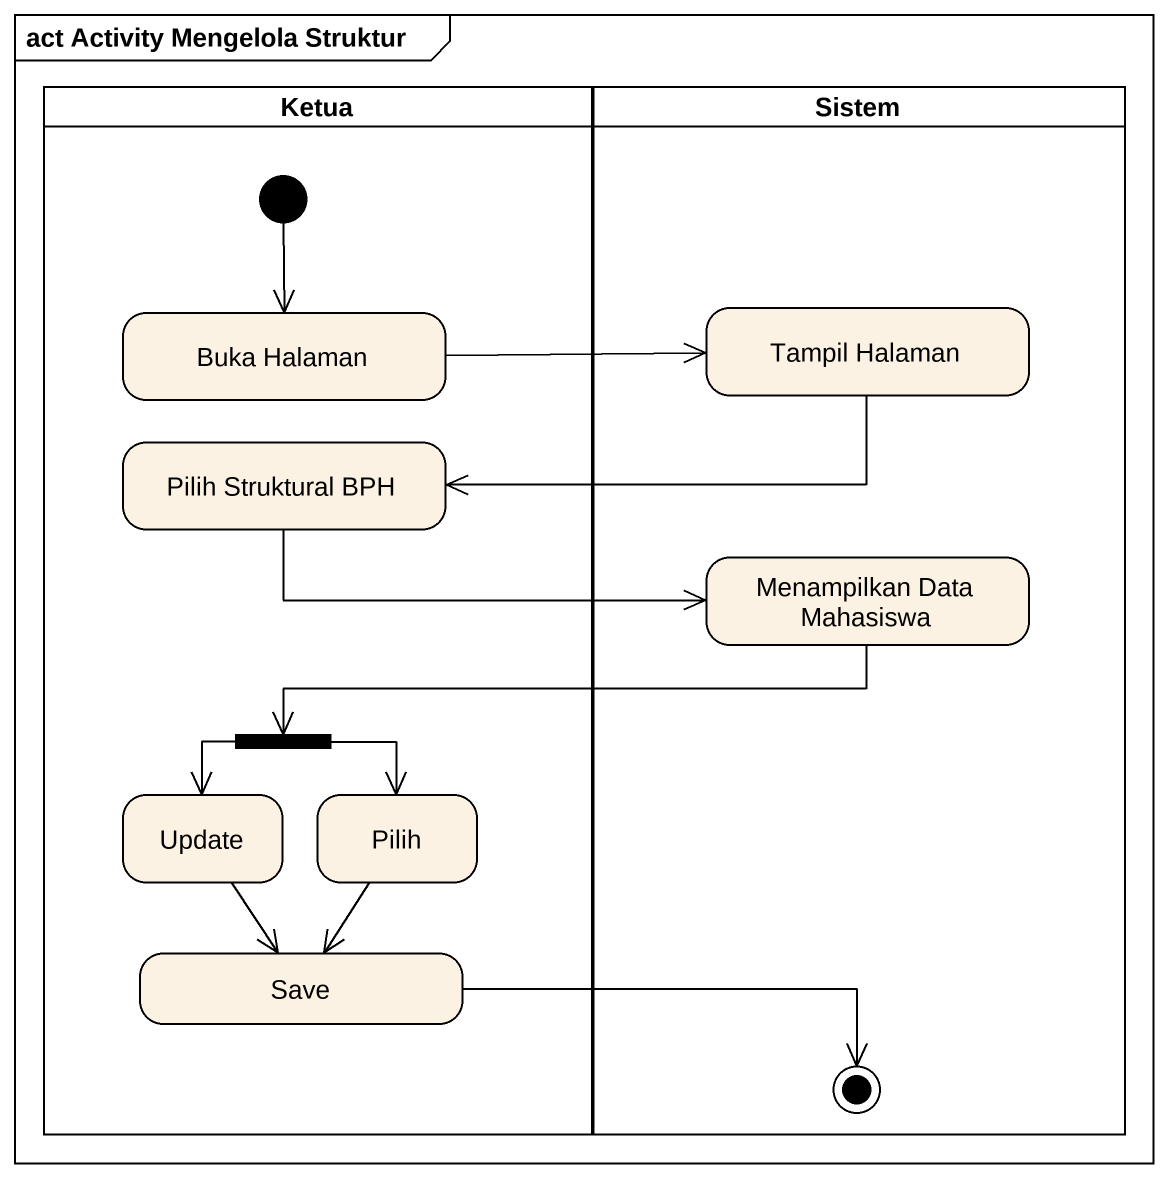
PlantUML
@startuml
mainframe act Activity Mengelola Struktur
hide empty description
state Ketua <<partition>> {
  state "Buka Halaman" as Buka_Halaman
  state "Pilih Struktural BPH" as Pilih_Struktural_BPH
  state Update
  state fork1 <<fork>>
  state Pilih
  state Save
  [*] --> Buka_Halaman
}
state Sistem <<partition>> {
  state "Tampil Halaman" as Tampil_Halaman
  state "Menampilkan Data Mahasiswa" as Menampilkan_Data_Mahasiswa
  state final1 <<end>>
}
Buka_Halaman -right-> Tampil_Halaman
Tampil_Halaman -left-> Pilih_Struktural_BPH
Pilih_Struktural_BPH -right-> Menampilkan_Data_Mahasiswa
Menampilkan_Data_Mahasiswa -left-> fork1
Update --> Save
fork1 --> Update
fork1 --> Pilih
Pilih --> Save
Save -right-> final1
@enduml
